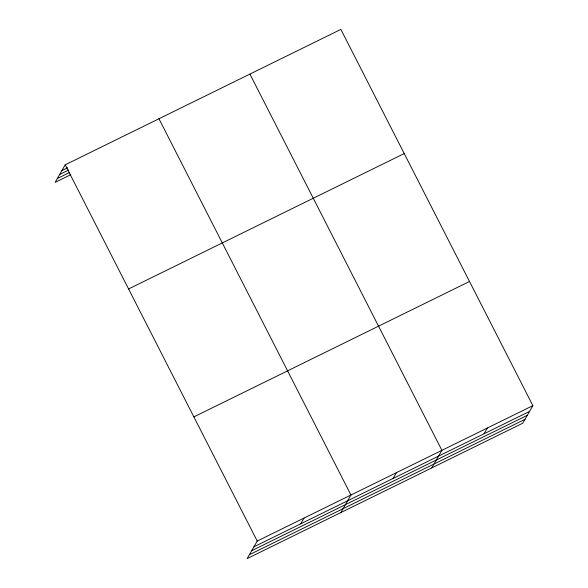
<?xml version="1.0" encoding="UTF-8"?>
<svg xmlns="http://www.w3.org/2000/svg" width="588" height="588" viewBox="0 0 588 588"><rect width="100%" height="100%" fill="white"/><g stroke="black" fill="none" stroke-linecap="round" stroke-linejoin="round"><path stroke-width="0.88" d="M532.868 405.647L257.228 541.048L247.136 558.6L522.769 423.198L532.868 405.647L340.864 29.4L65.231 164.802L55.132 182.353L70.758 174.68M300.762 523.812L304.084 518.028M340.849 512.567L350.948 495.008L158.944 118.761M393.1 478.456L396.422 472.664M431.812 467.879L441.904 450.327L249.907 74.081M484.056 433.775L487.386 427.983M61.902 170.586L67.657 167.764M59.667 174.474L68.715 170.028M57.367 178.473L69.7 172.416M128.588 288.958L404.228 153.564M193.871 416.885L469.503 281.483M253.898 546.833L529.538 411.431M251.671 550.713L527.304 415.312M249.371 554.719L525.003 419.317M65.231 164.802L257.228 541.048"/></g></svg>
